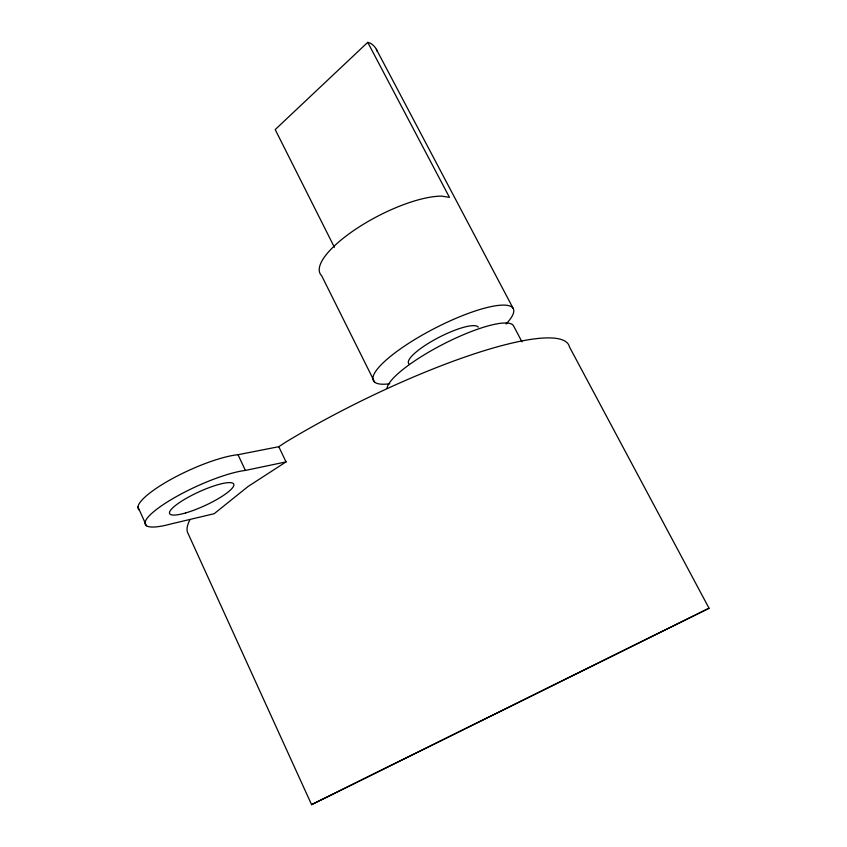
<?xml version="1.0" encoding="UTF-8"?>
<svg xmlns="http://www.w3.org/2000/svg" width="847" height="847" viewBox="0 0 847 847"><rect width="100%" height="100%" fill="white"/><g stroke="black" fill="none" stroke-linecap="round" stroke-linejoin="round"><path stroke-width="1.27" d="M377.286 51.529A75.224 32.144 -28.2 0 0 370.118 43.102L367.736 42.35L275.201 129.58L334.406 247.292M139.437 510.19A61.609 13.774 -24.7 0 1 169.442 480.238A61.609 13.774 -24.7 0 1 238.018 454.712L278.79 446.697L285.852 442.06A212.438 41.895 -26.3 0 1 569.491 346.963L709.045 608.241L311.58 804.65L187.494 532.244A212.438 41.895 -26.3 0 1 190.035 519.666M286.042 461.901L248.118 486.464L214.164 513.716L170.978 523.944A61.767 13.118 -24.7 0 1 159.469 507.237A61.767 13.118 -24.7 0 1 245.397 470.424L286.042 461.901L278.79 446.697M311.58 804.65L709.045 608.241M376.354 49.306L513.282 308.604M367.736 42.35L449.45 197.351L441.785 196.133A77.246 24.256 -27.6 0 0 356.492 228.669A77.246 24.256 -27.6 0 0 321.627 275.677L374.702 382.188M521.953 341.807L513.547 325.841A70.947 15.945 -27.2 0 0 448.084 341.733A70.947 15.945 -27.2 0 0 387.047 388.106M238.018 454.712L245.397 470.424M137.955 506.887L146.436 525.765M389.811 383.733A78.665 18.475 -27.2 0 1 391.039 355.931A78.665 18.475 -27.2 0 1 483.341 308.499A78.665 18.475 -27.2 0 1 506.061 323.988M409.048 363.998A39.29 9.222 -27.2 0 1 437.253 338.249A39.29 9.222 -27.2 0 1 478.28 327.143M185.62 512.943A35.278 7.485 -24.7 0 0 233.899 484.791A35.278 7.485 -24.7 0 0 185.588 498.745A35.278 7.485 -24.7 0 0 185.62 512.943"/></g></svg>
